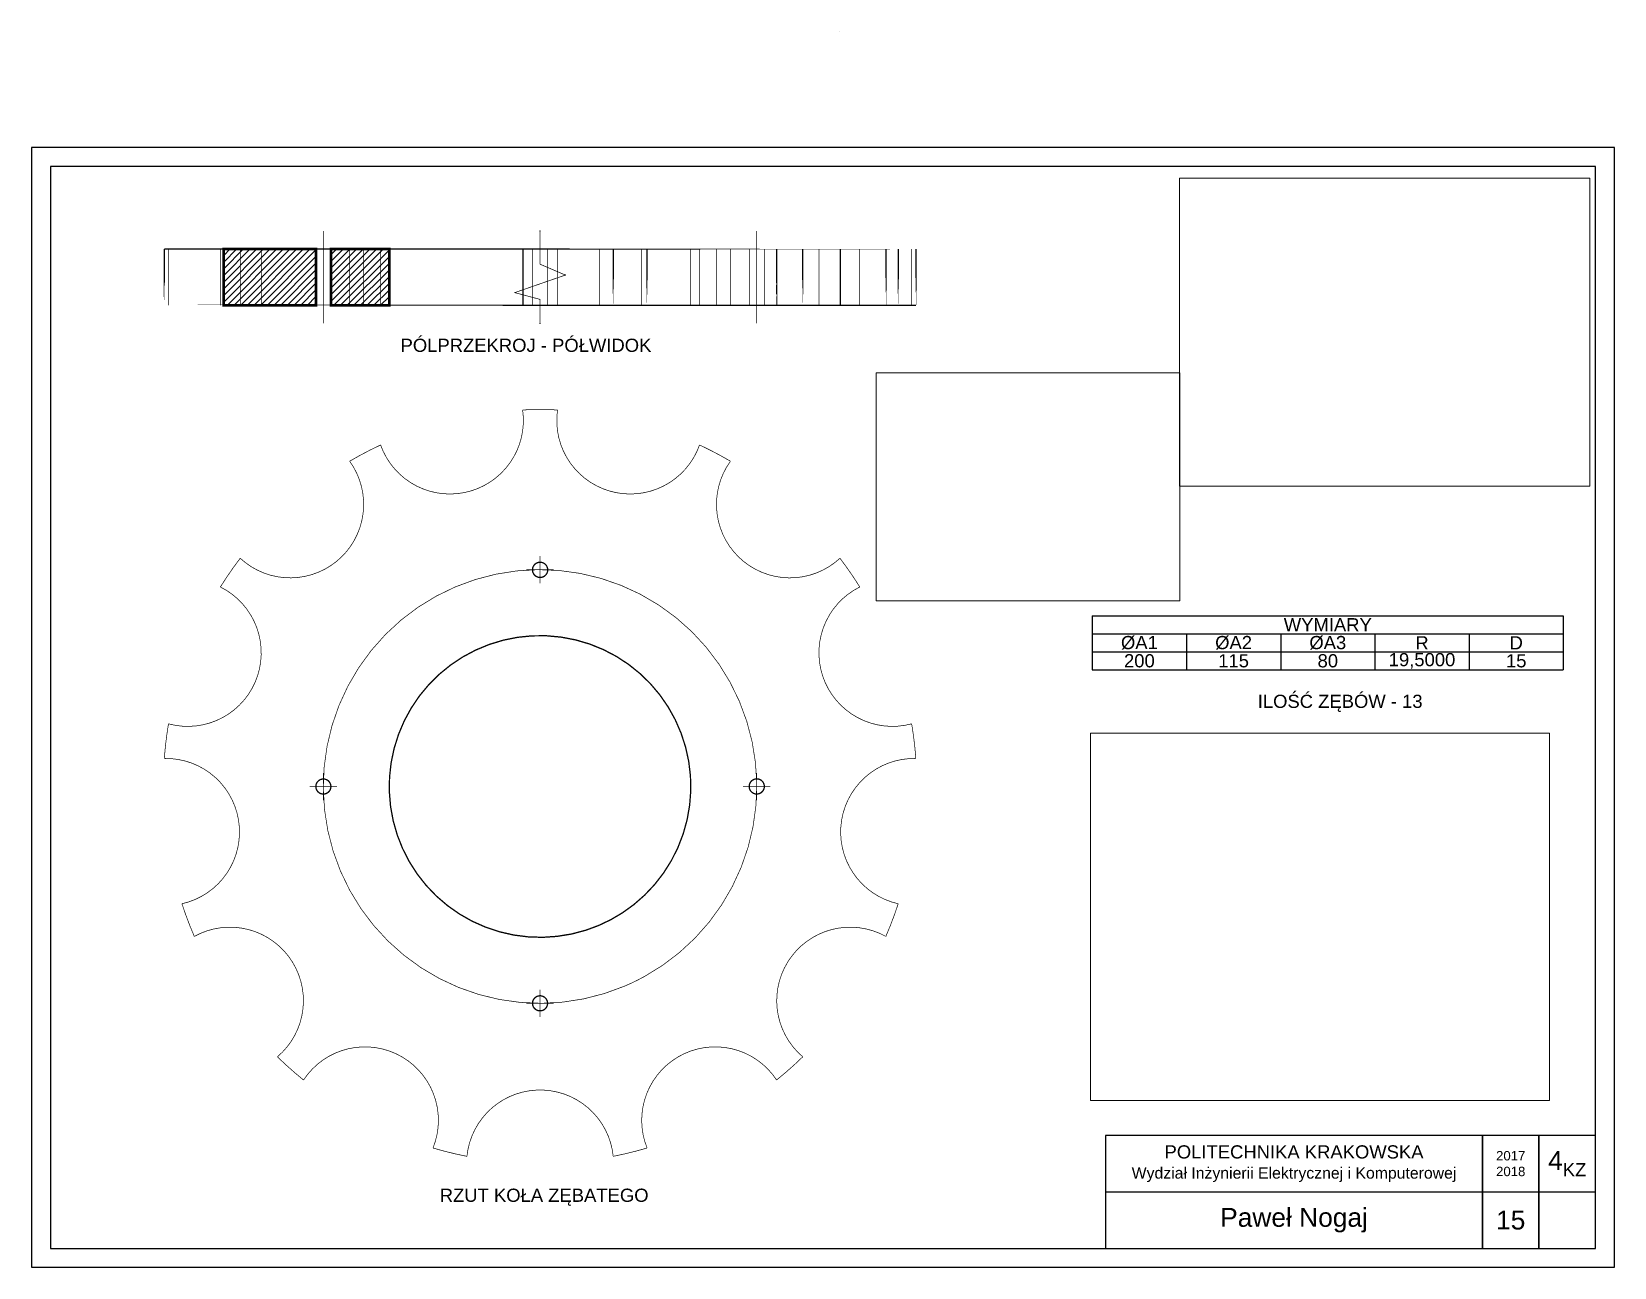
# Model space of a CAD drawing. Header units: inches. Extents: x 0 to 420, y 0 to 328.
import ezdxf

# ---------------------------------------------------------------- set-up
doc = ezdxf.new("R2010")
doc.units = ezdxf.units.IN
doc.header["$MEASUREMENT"] = 0
for name, pattern in [('ACAD_ISO02W100', [15, 12, -3]), ('ACAD_ISO03W100', [30, 12, -18]), ('ACAD_ISO07W100', [3, 0, -3]), ('CENTER2', [1.125, 0.75, -0.125, 0.125, -0.125])]:
    doc.linetypes.add(name, pattern=pattern)
for name, color, linetype in [('RYSUNEK', 255, 'Continuous'), ('TABELA', 255, 'Continuous'), ('TEMAT', 255, 'Continuous')]:
    doc.layers.add(name, color=color, linetype=linetype)
doc.styles.get("Standard").update_dxf_attribs({"font": 'arial.ttf', "height": 3.5})
picture_1 = doc.add_image_def('image1.jpg', size_in_pixel=(1600, 1280))
picture_2 = doc.add_image_def('image2.png', size_in_pixel=(800, 600))
picture_3 = doc.add_image_def('image3.png', size_in_pixel=(800, 600))

# ---------------------------------------------------------------- blocks, each defined once
blk = doc.blocks.new('*T2')
at = {"layer": 'TABELA', "color": 0, "linetype": 'ByBlock', "lineweight": -2, "transparency": 16777216}
for p, q in [((0, 0), (125, 0)), ((0, 0), (0, -14.36)), ((125, 0), (125, -14.36)), ((0, -4.79), (125, -4.79)), ((25, -4.79), (25, -14.36)), ((50, -4.79), (50, -14.36)), ((75, -4.79), (75, -14.36)), ((100, -4.79), (100, -14.36)), ((0, -9.57), (125, -9.57)), ((0, -14.36), (125, -14.36))]:
    blk.add_line(p, q, dxfattribs=at)
at = {"layer": 'TABELA', "color": 0, "lineweight": 18, "transparency": 16777216, "char_height": 3.5, "attachment_point": 5}
for s, insert, width in [('WYMIARY', (62.5, -2.39), 124.88), ('%%CA1', (12.5, -7.18), 24.88), ('%%CA2', (37.5, -7.18), 24.88), ('%%CA3', (62.5, -7.18), 24.88), ('R', (87.5, -7.18), 24.88), ('D', (112.5, -7.18), 24.88), ('200', (12.5, -11.97), 24.88), ('115', (37.5, -11.97), 24.88), ('80', (62.5, -11.97), 24.88), ('19,5000', (87.5, -11.97), 24.88), ('15', (112.5, -11.97), 24.88)]:
    blk.add_mtext(s, dxfattribs=dict(at, insert=insert, width=width))

msp = doc.modelspace()

# ---------------------------------------------------------------- hatches: boundary and pattern name
at = {"layer": 'RYSUNEK', "lineweight": 18}
h = msp.add_hatch(dxfattribs=at)
h.set_pattern_fill('LINE', color=256, scale=10, angle=45)
h.paths.add_polyline_path([(75.42, 270.15), (60.92, 270.15), (60.92, 255.15), (75.42, 255.15)])
h.paths.add_polyline_path([(60.92, 270.15), (55.34, 270.15), (55.34, 255.15), (60.92, 255.15)])
h.paths.add_polyline_path([(55.34, 270.15), (50.98, 270.15), (50.98, 255.15), (55.34, 255.15)])
h.paths.add_polyline_path([(84.39, 270.15), (79.42, 270.15), (79.42, 255.15), (84.39, 255.15)])
h.paths.add_polyline_path([(88.11, 270.15), (84.39, 270.15), (84.39, 255.15), (88.11, 255.15)])
h.paths.add_polyline_path([(92.6, 270.15), (88.11, 270.15), (88.11, 255.15), (92.6, 255.15)])
h.paths.add_polyline_path([(94.92, 270.15), (92.6, 270.15), (92.6, 255.15), (94.92, 255.15)])

# ---------------------------------------------------------------- linework, layer by layer
msp.add_line((285, 20), (415, 20))
for points in [[(0, 0), (420, 0), (420, 297), (0, 297)], [(0, 0), (420, 0), (420, 297), (0, 297)], [(5, 5), (415, 5), (415, 292), (5, 292)], [(415, 35), (285, 35), (285, 5), (415, 5)], [(385, 5), (385, 5), (385, 35), (385, 35)], [(400, 5), (400, 5), (400, 35), (400, 35)]]:
    msp.add_lwpolyline(points, close=True)
at = {"layer": 'RYSUNEK', "color": 6, "lineweight": 18}
msp.add_line((214.5, 327.77), (214.5, 327.77), dxfattribs=at)
at = {"layer": 'RYSUNEK', "linetype": 'ACAD_ISO03W100', "lineweight": 18}
msp.add_line((134.92, 274.92), (134.92, 274.92), dxfattribs=at)
msp.add_line((134.92, 274.92), (134.92, 274.92), dxfattribs=at)
at = {"layer": 'RYSUNEK', "lineweight": 18}
msp.add_line((134.92, 274.92), (134.92, 274.92), dxfattribs=at)
at = {"layer": 'RYSUNEK', "linetype": 'ACAD_ISO02W100', "lineweight": 18, "ltscale": 0.2}
msp.add_line((197.72, 255.15), (197.72, 270.15), dxfattribs=at)
at = {"layer": 'RYSUNEK', "linetype": 'CENTER2', "lineweight": 18, "ltscale": 6, "const_width": 0.18}
for points in [[(77.42, 250.38), (77.42, 274.92)], [(192.42, 250.38), (192.42, 274.92)], [(131.3, 185.03), (138.54, 185.03)], [(134.92, 181.41), (134.92, 188.66)], [(77.42, 123.91), (77.42, 131.16)], [(192.42, 131.16), (192.42, 123.91)], [(81.04, 127.53), (73.8, 127.53)], [(188.8, 127.53), (196.04, 127.53)], [(134.92, 73.66), (134.92, 66.41)], [(138.54, 70.03), (131.3, 70.03)]]:
    msp.add_lwpolyline(points, dxfattribs=at)
at = {"layer": 'RYSUNEK', "lineweight": 18}
for points, const_width in [([(134.92, 274.92), (134.92, 266.09), (141.64, 263.21), (128.2, 258.55), (134.92, 256.75), (134.92, 250.4)], 0.18), ([(50.98, 270.15), (50.98, 255.15), (75.42, 255.15), (75.42, 270.15), (50.98, 270.15)], 0.7), ([(79.42, 270.15), (79.42, 255.15), (94.92, 255.15), (94.92, 270.15), (79.42, 270.15)], 0.7)]:
    msp.add_lwpolyline(points, dxfattribs=dict(at, const_width=const_width))
at = {"layer": 'RYSUNEK', "lineweight": 18, "const_width": 0.35}
for points in [[(35.2, 255.15), (35.2, 270.15)], [(234.64, 270.15), (35.2, 270.15)], [(154.33, 255.15), (154.33, 270.15)], [(163.32, 255.15), (163.32, 270.15)], [(197.69, 255.15), (197.69, 270.15)], [(204.63, 255.15), (204.63, 270.15)], [(226.68, 255.15), (226.68, 270.15)], [(229.96, 255.15), (229.96, 270.15)], [(234.64, 255.15), (234.64, 270.15)], [(35.2, 255.15), (234.64, 255.15)]]:
    msp.add_lwpolyline(points, close=True, dxfattribs=at)
at = {"layer": 'RYSUNEK', "linetype": 'ACAD_ISO02W100', "lineweight": 18, "ltscale": 0.2, "const_width": 0.18}
for points in [[(36.31, 255.15), (36.31, 270.15)], [(50.08, 255.15), (50.08, 270.15)], [(55.34, 255.15), (55.34, 270.15)], [(60.92, 255.15), (60.92, 270.15)], [(84.39, 255.15), (84.39, 270.15)], [(88.11, 255.15), (88.11, 270.15)], [(92.6, 255.15), (92.6, 270.15)], [(130.29, 255.15), (130.29, 270.15)], [(130.49, 255.15), (130.49, 270.15)], [(132.92, 255.15), (132.92, 270.15)], [(136.92, 255.15), (136.92, 270.15)], [(139.55, 255.15), (139.55, 270.15)], [(150.7, 255.15), (150.7, 270.15)], [(161.89, 255.15), (161.89, 270.15)], [(174.92, 255.15), (174.92, 270.15)], [(177.24, 255.15), (177.24, 270.15)], [(181.73, 255.15), (181.73, 270.15)], [(185.44, 255.15), (185.44, 270.15)], [(190.42, 255.15), (190.42, 270.15)], [(194.42, 255.15), (194.42, 270.15)], [(208.92, 255.15), (208.92, 270.15)], [(214.5, 255.15), (214.5, 270.15)], [(214.69, 255.15), (214.69, 270.15)], [(219.76, 255.15), (219.76, 270.15)], [(233.53, 255.15), (233.53, 270.15)]]:
    msp.add_lwpolyline(points, dxfattribs=at)
at = {"layer": 'RYSUNEK', "lineweight": 35}
msp.add_lwpolyline([(229.96, 96.44, 0.18, 0.18, -0.906821), (234.64, 134.98, 0.18, 0.18, 0.023179), (233.53, 144.17, 0.18, 0.18, -0.906821), (219.76, 180.47, 0.18, 0.18, 0.023179), (214.5, 188.09, 0.18, 0.18, -0.906821), (185.44, 213.83, 0.18, 0.18, 0.023179), (177.24, 218.14, 0.18, 0.18, -0.906821), (139.55, 227.43, 0.18, 0.18, 0.023179), (130.29, 227.43, 0.18, 0.18, -0.906821), (92.6, 218.14, 0.18, 0.18, 0.023179), (84.39, 213.83, 0.18, 0.18, -0.906821), (55.34, 188.09, 0.18, 0.18, 0.023179), (50.08, 180.47, 0.18, 0.18, -0.906821), (36.31, 144.17, 0.18, 0.18, 0.023179), (35.2, 134.98, 0.18, 0.18, -0.906821), (39.88, 96.44, 0.18, 0.18, 0.023179), (43.16, 87.78, 0.18, 0.18, -0.906821), (65.21, 55.84, 0.18, 0.18, 0.023179), (72.15, 49.69, 0.18, 0.18, -0.906821), (106.51, 31.65, 0.18, 0.18, 0.023179), (115.51, 29.44, 0.18, 0.18, -0.906821), (154.33, 29.44, 0.18, 0.18, 0.023179), (163.32, 31.65, 0.18, 0.18, -0.906821), (197.69, 49.69, 0.18, 0.18, 0.023179), (204.63, 55.84, 0.18, 0.18, -0.906821), (226.68, 87.78, 0.18, 0.18, 0.023179)], format="xyseb", close=True, dxfattribs=at)
at = {"layer": 'RYSUNEK', "linetype": 'ACAD_ISO07W100', "lineweight": 18, "const_width": 0.18}
msp.add_lwpolyline([(162.59, 77.13, 38.974569), (157.28, 74.56, 0.025658)], format="xyb", close=True, dxfattribs=at)
at = {"layer": 'RYSUNEK', "lineweight": 18, "const_width": 0.35}
for points in [[(135.58, 186.92, 10.710729), (136.23, 186.55, 0.093364)], [(159.73, 96.16, 11.111586), (147.12, 89.44, 0.089996)], [(75.53, 128.2, 10.710729), (75.9, 128.84, 0.093364)], [(194.31, 126.87, 10.710729), (193.93, 126.23, 0.093364)], [(134.25, 68.15, 10.710729), (133.61, 68.52, 0.093364)]]:
    msp.add_lwpolyline(points, format="xyb", close=True, dxfattribs=at)
at = {"layer": 'RYSUNEK', "lineweight": 18}
for p in [(134.92, 274.92), (141.64, 263.21), (134.92, 250.38), (134.92, 250.38), (134.92, 250.38), (134.92, 250.38)]:
    msp.add_point(p, dxfattribs=at)

# ---------------------------------------------------------------- block references
msp.add_blockref('*T2', (281.46, 172.84))

# ---------------------------------------------------------------- texts
at = {"attachment_point": 5}
for s, width, insert, char_height in [('POLITECHNIKA KRAKOWSKA\\P{\\H0.85714x;Wydział Inżynierii Elektrycznej i Komputerowej}', 100, (335, 27.5), 3.5), ('2017\\P2018', 15, (392.5, 27.5), 2.5), ('\\A1;4{\\H0.7x;\\S^ KZ;}', 15, (407.5, 27.5), 5), ('Paweł Nogaj', 100, (335, 12.5), 5), ('15', 15, (392.5, 12.5), 5)]:
    msp.add_mtext_dynamic_manual_height_columns(s, width=width, gutter_width=17.5, heights=[0], dxfattribs=dict(at, insert=insert, char_height=char_height))
at = {"layer": 'RYSUNEK', "lineweight": 18, "char_height": 3.5, "attachment_point": 1}
for s, width, insert in [('PÓLPRZEKROJ - PÓŁWIDOK', 76.3912, (97.9, 246.33)), ('RZUT KOŁA ZĘBATEGO', 116.3059, (108.29, 20.87))]:
    msp.add_mtext_dynamic_manual_height_columns(s, width=width, gutter_width=17.5, heights=[0], dxfattribs=dict(at, insert=insert))
at = {"layer": 'TABELA', "lineweight": 18, "insert": (347.24, 149.61), "char_height": 3.5, "attachment_point": 5}
msp.add_mtext_dynamic_manual_height_columns('ILOŚĆ ZĘBÓW - 13', width=106.4101, gutter_width=17.5, heights=[0], dxfattribs=at)

# ---------------------------------------------------------------- pictures from other files: only their frames are drawn
at = {"layer": 'TEMAT', "lineweight": 18}
image = msp.add_image(picture_3, insert=(304.57, 207.2), size_in_units=(108.95, 81.72), dxfattribs=at)
image.dxf.flags = 7
image = msp.add_image(picture_2, insert=(224.13, 176.83), size_in_units=(80.57, 60.42), dxfattribs=at)
image.dxf.flags = 7
at = {"layer": 'TEMAT', "color": 7, "lineweight": 18, "true_color": 0xffffff}
image = msp.add_image(picture_1, insert=(281.01, 44.29), size_in_units=(121.8, 97.44), dxfattribs=at)
image.dxf.flags = 7

doc.saveas('drawing.dxf')
